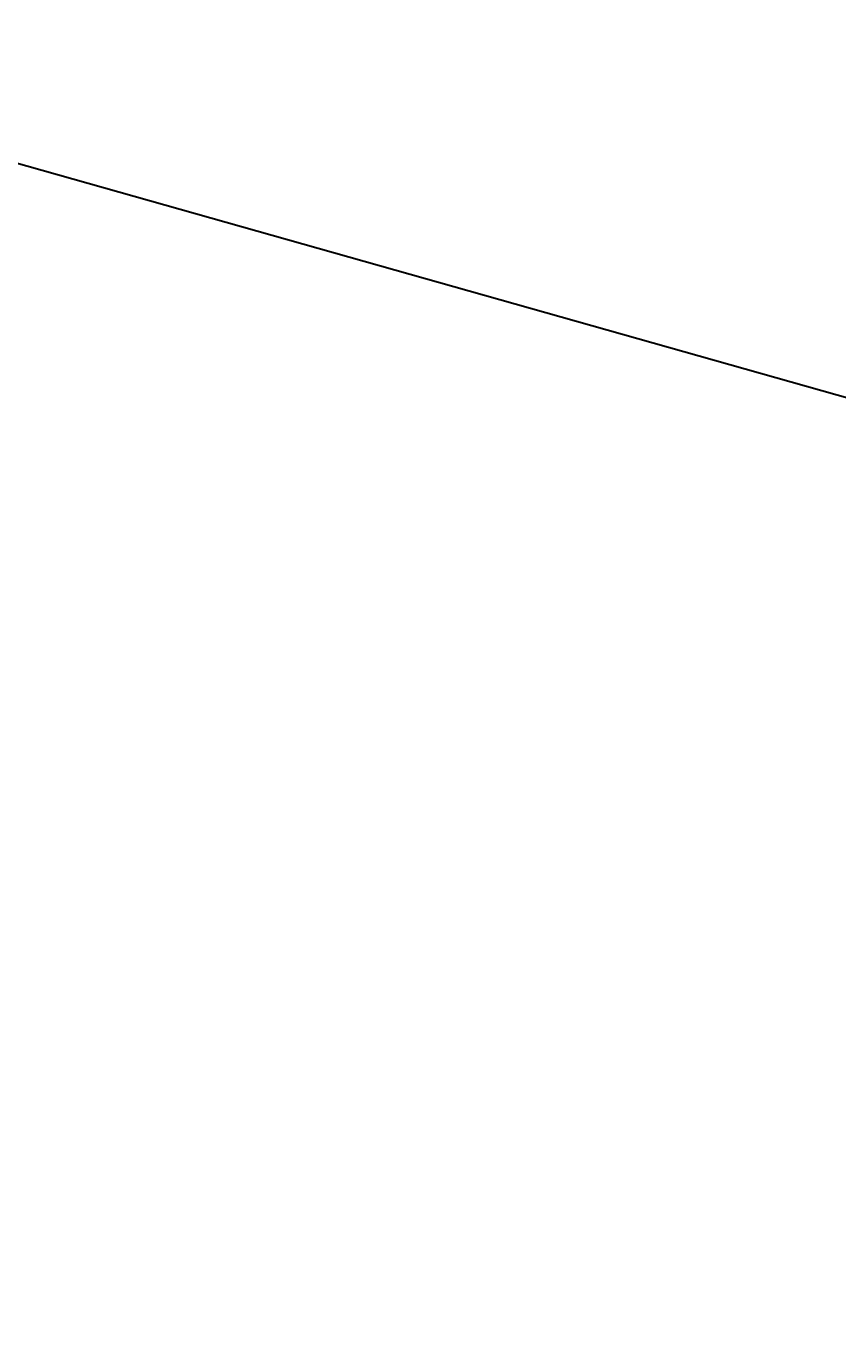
# Model space of a CAD drawing. Header units: millimetres. Extents: x -361340115 to 361596335, y -276742102 to 277032639.
# Drawn here: x 156331 to 156922, y 185374 to 186322 of the extents above; entities that cross this region are included whole.
import ezdxf

# ---------------------------------------------------------------- set-up
doc = ezdxf.new("R2010")
doc.units = ezdxf.units.MM
doc.header["$MEASUREMENT"] = 0
doc.layers.add('A-CORE-OTLN', color=160, linetype='Continuous')
doc.layers.add('MEP', color=130, linetype='Continuous', plot=False)

# ---------------------------------------------------------------- blocks, each defined once
blk = doc.blocks.new('RKWEWE')
at = {"layer": 'A-CORE-OTLN', "color": 3, "elevation": -0.12}
blk.add_lwpolyline([(154679.34, 186687.58), (163532.67, 184185.88), (161194.13, 175909.94), (152340.79, 178411.63), (154679.34, 186687.58)], dxfattribs=at)
blk = doc.blocks.new('A$Cd3fdeb23')
blk.add_blockref('RKWEWE', (-181388.22, -20650.03, 0))

msp = doc.modelspace()

# ---------------------------------------------------------------- block references
at = {"layer": 'MEP'}
msp.add_blockref('A$Cd3fdeb23', (181388.22, 20650.03, 0), dxfattribs=at)

doc.saveas('drawing.dxf')
